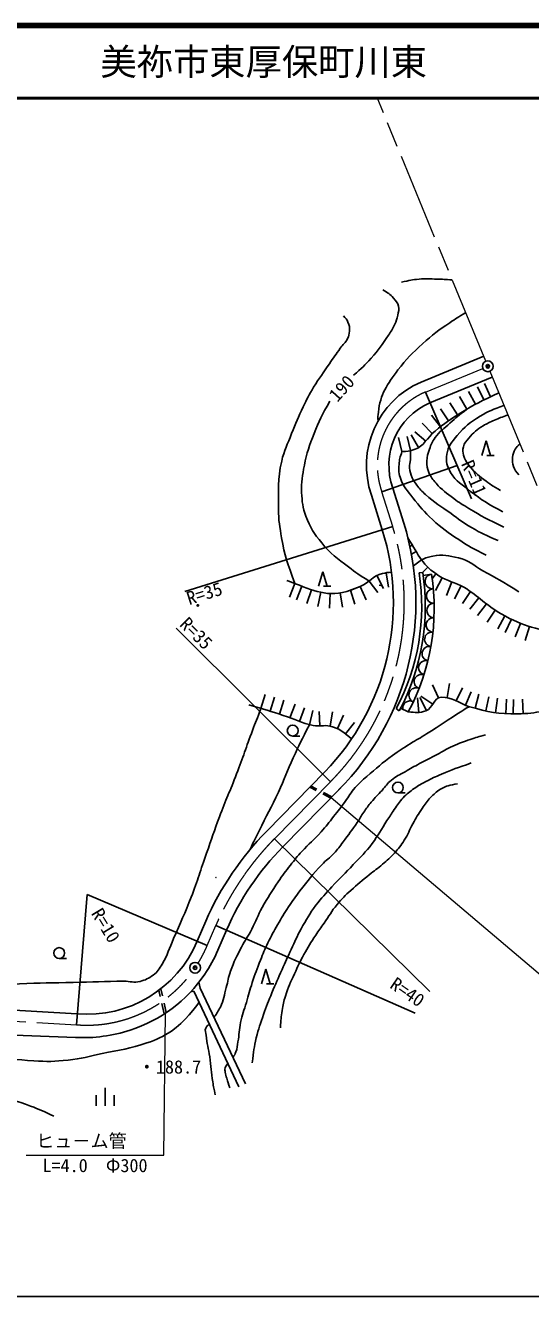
# Model space of a CAD drawing. Units: millimetres, scale not verified. Extents: x 40000 to 680000, y 20000 to 380000.
# Drawn here: x 394686 to 464303, y 205000 to 380000 of the extents above; entities that cross this region are included whole.
import ezdxf
from ezdxf.enums import TextEntityAlignment as Align

# ---------------------------------------------------------------- set-up
doc = ezdxf.new("R2010")
doc.units = ezdxf.units.MM
doc.header["$LTSCALE"] = 1000
doc.header["$PDMODE"] = 32
doc.header["$PDSIZE"] = 500
doc.linetypes.add('CHAIN', pattern=[18.5, 12, -1.5, 3.5, -1.5])
for name, color, linetype, lineweight in [('M-BGD', 7, 'Continuous', 25), ('M-BMK', 2, 'CHAIN', 13), ('M-BMK-SRVR', 3, 'Continuous', 25), ('M-STR-HTXT', 7, 'Continuous', 13), ('M-TTL', 2, 'Continuous', 140), ('M-TTL-BAND', 7, 'Continuous', 25), ('M-TTL-LINE', 7, 'Continuous', 50)]:
    doc.layers.add(name, color=color, linetype=linetype, lineweight=lineweight)
doc.layers.add('M-OTRS', color=6, linetype='Continuous')
doc.layers.add('M-TTL-TXT', color=7, linetype='Continuous')
doc.styles.add('ＭＳ ゴシック', font='')
doc.styles.get('ＭＳ ゴシック').set_extended_font_data('MS Gothic')

msp = doc.modelspace()

# ---------------------------------------------------------------- linework, layer by layer
at = {"layer": 'M-BGD'}
for p, q in [((449216, 330908), (457836, 334460)), ((450424, 328052), (459017, 331594)), ((449800, 329526), (456169, 314848)), ((456690, 327844), (455747, 329608)), ((457861, 328436), (456989, 330236)), ((458783, 328875), (457929, 330684)), ((454227, 326372), (453151, 328058)), ((455522, 327180), (454492, 328894)), ((451868, 324743), (450648, 326327)), ((453009, 325573), (451878, 327222)), ((449846, 322764), (448330, 324067)), ((450752, 323814), (449346, 325236)), ((446581, 321342), (446098, 323283)), ((447760, 321476), (447277, 323416)), ((448871, 321891), (447866, 323620)), ((457575, 320789), (458175, 322789)), ((458175, 322789), (458775, 320789)), ((458275, 320789), (459275, 320789)), ((443803, 315781), (454179, 319435)), ((443865, 310562), (442379, 315309)), ((446823, 311487), (445321, 316287)), ((445296, 311010), (416666, 302050)), ((447991, 308448), (447674, 308260)), ((448515, 307570), (447888, 307187)), ((449269, 306428), (448145, 305595)), ((435068, 302780), (435668, 304780)), ((435668, 304780), (436268, 302780)), ((445134, 304720), (443899, 304541)), ((444381, 304647), (444724, 302676)), ((449433, 304693), (448936, 304635)), ((450128, 305432), (449395, 304688)), ((451245, 304508), (450740, 303790)), ((431796, 303172), (431087, 301303)), ((432767, 302799), (432051, 300931)), ((435768, 302780), (436768, 302780)), ((440825, 302751), (438962, 302082)), ((440825, 302751), (441645, 300927)), ((442050, 303505), (443268, 301919)), ((443132, 304263), (444038, 302479)), ((443418, 302960), (443861, 302829)), ((450643, 304444), (449494, 304281)), ((452133, 303954), (451190, 302190)), ((453428, 303400), (452724, 301527)), ((454745, 302849), (453839, 301066)), ((434105, 302309), (433472, 300411)), ((435375, 301954), (434964, 299997)), ((436662, 301794), (436596, 299795)), ((438052, 301885), (438369, 299910)), ((439471, 302231), (440080, 300326)), ((456028, 302067), (454896, 300418)), ((457176, 301205), (455928, 299643)), ((458236, 300349), (456998, 298779)), ((459402, 299497), (458298, 297829)), ((460731, 298710), (459779, 296951)), ((461652, 298237), (460778, 296438)), ((462928, 297673), (462192, 295813)), ((436716, 275881), (415440, 297032)), ((464158, 297240), (463563, 295331)), ((451589, 287410), (450771, 289235)), ((452806, 287453), (453148, 289423)), ((454066, 287013), (454924, 288820)), ((427151, 285980), (427723, 287896)), ((428412, 285598), (429003, 287509)), ((429707, 285188), (430320, 287092)), ((448911, 285425), (448725, 287416)), ((449978, 285693), (449039, 287458)), ((450824, 286570), (449155, 287673)), ((455337, 286400), (456105, 288246)), ((456660, 285986), (457162, 287921)), ((458119, 285632), (458542, 287587)), ((459478, 285386), (459759, 287366)), ((460883, 285247), (460997, 287244)), ((461918, 285216), (461931, 287216)), ((463288, 285244), (463190, 287241)), ((431147, 284692), (431863, 286559)), ((432449, 284174), (433161, 286042)), ((433820, 283733), (434302, 285675)), ((435251, 283562), (435184, 285561)), ((436666, 283532), (437007, 285502)), ((446210, 285656), (445799, 285949)), ((447448, 285524), (446385, 285991)), ((437671, 283206), (438511, 285021)), ((438797, 282470), (440041, 284037)), ((431521, 282172), (432521, 282172)), ((427936, 269087), (435928, 277220)), ((430148, 266914), (438146, 275054)), ((433878, 275134), (434765, 274672)), ((433970, 275311), (434858, 274850)), ((435653, 274211), (436755, 273639)), ((435745, 274389), (436902, 273788)), ((446015, 274330), (447015, 274330)), ((429006, 268035), (450405, 247009)), ((420918, 262740), (420930, 262718)), ((420930, 262718), (420947, 262709)), ((420947, 262709), (420970, 262695)), ((420970, 262695), (420961, 262680)), ((401730, 242423), (403177, 260364)), ((419747, 253334), (403177, 260364)), ((418366, 253919), (419542, 256690)), ((420919, 256095), (448383, 244024)), ((421220, 252709), (422384, 255451)), ((399345, 251543), (400345, 251543)), ((427227, 248056), (427827, 250056)), ((427827, 250056), (428427, 248056)), ((413075, 247163), (413270, 246321)), ((413337, 247363), (413562, 246389)), ((417470, 246953), (417876, 247023)), ((417876, 247023), (424094, 233861)), ((418780, 247450), (418602, 248272)), ((418780, 247450), (424998, 234288)), ((427927, 248056), (428927, 248056)), ((377806, 245296), (401796, 243922)), ((413496, 245347), (413828, 243911)), ((413788, 245415), (414095, 244087)), ((388637, 241170), (401589, 240676)), ((405665, 231241), (405665, 233741)), ((404415, 231241), (404415, 232741)), ((406915, 231241), (406915, 232741))]:
    msp.add_line(p, q, dxfattribs=at)
for centre, radius in [((418444, 300149), 102), ((431521, 282922), 750), ((446015, 275080), 750), ((399345, 252293), 750)]:
    msp.add_circle(centre, radius, dxfattribs=at)
for centre, radius, start, end in [((454179, 319435), 12500, 113.39021, 199.27267), ((454179, 319435), 9400, 113.54231, 199.56308), ((411894, 300557), 33500, 315.84429, 17.37686), ((411894, 300557), 36600, 315.17728, 17.37686), ((419295, 300004), 30000, 332.06295, 8.87886), ((419295, 300004), 30500, 331.93735, 8.84214), ((421018, 299716), 30000, 331.76633, 9.06667), ((450767, 303452), 1000, 97.15645, 277.15645), ((450950, 301461), 1000, 93.33603, 273.33603), ((451000, 299463), 1000, 89.5156, 269.5156), ((450916, 297466), 1000, 85.69517, 265.69517), ((450700, 295479), 1000, 81.87475, 261.87475), ((450352, 293510), 1000, 78.05432, 258.05432), ((449873, 291570), 1000, 74.23389, 254.23389), ((449266, 289665), 1000, 70.41347, 250.41347), ((448533, 287805), 1000, 66.59304, 246.59304), ((447679, 285998), 1000, 62.77262, 188.08144), ((457538, 240001), 41500, 135.5034, 156.28715), ((457538, 240001), 38400, 135.50341, 156.27375), ((403177, 260364), 16500, 265.19977, 337.00846), ((403177, 260364), 19600, 325.86909, 337.00846), ((403177, 260364), 19600, 287.6705, 325.86909), ((402693, 261012), 20365, 266.89249, 288.41453)]:
    msp.add_arc(centre, radius, start, end, dxfattribs=at)
for points, knots in [([(446523, 344650), (447621, 344908), (447977, 344990), (448926, 345074), (449888, 345160), (450434, 345105), (451399, 345074), (452224, 345049), (452499, 345032), (453509, 344958)], [0, 0, 0, 0, 1, 1, 1, 2, 2, 2, 3, 3, 3, 3]), ([(439880, 331832), (441070, 332856), (441438, 333192), (442326, 334171), (443373, 335325), (443854, 336066), (444719, 337362), (445081, 337904), (445319, 338196), (445570, 338797), (445779, 339301), (445890, 339592), (445995, 340127), (446088, 340597), (446222, 340885), (446102, 341350), (445973, 341846), (445737, 342071), (445410, 342466), (444947, 343026), (444625, 343174), (443921, 343583)], [0, 0, 0, 0, 1, 1, 1, 2, 2, 2, 3, 3, 3, 4, 4, 4, 5, 5, 5, 6, 6, 6, 7, 7, 7, 7]), ([(438498, 340020), (438820, 339702), (438958, 339545), (439136, 339170), (439352, 338713), (439392, 338397), (439349, 337893), (439313, 337487), (439257, 337252), (439083, 336883), (438804, 336294), (438454, 336082), (438072, 335554), (437479, 334732), (437157, 334263), (436583, 333427), (435721, 332168), (435201, 331485), (434403, 330183), (433777, 329161), (433490, 328550), (432968, 327471), (432286, 326065), (431939, 325259), (431372, 323802), (430800, 322331), (430353, 321539), (430000, 320000), (429421, 317474), (429572, 315972), (429565, 313380), (429560, 311834), (429738, 310971), (429990, 309445), (430405, 306930), (430802, 306023), (431796, 303172)], [0, 0, 0, 0, 1, 1, 1, 2, 2, 2, 3, 3, 3, 4, 4, 4, 5, 5, 5, 6, 6, 6, 7, 7, 7, 8, 8, 8, 9, 9, 9, 10, 10, 10, 11, 11, 11, 12, 12, 12, 12]), ([(455363, 340459), (454304, 339832), (454009, 339635), (453166, 339068), (451632, 338035), (450767, 337439), (449421, 336170), (448014, 334845), (447180, 334119), (446029, 332566), (444537, 330555), (443570, 329244), (443329, 326751), (443284, 326284), (443236, 326072), (443277, 325550)], [0, 0, 0, 0, 1, 1, 1, 2, 2, 2, 3, 3, 3, 4, 4, 4, 5, 5, 5, 5]), ([(459917, 329410), (457421, 328230), (456644, 327901), (454698, 326671), (453259, 325761), (452455, 325236), (451135, 324161), (449972, 323213), (449686, 322070), (448254, 321621), (447622, 321423), (447288, 321338), (446581, 321342)], [0, 0, 0, 0, 1, 1, 1, 2, 2, 2, 3, 3, 3, 4, 4, 4, 4]), ([(442050, 303505), (440674, 304361), (440268, 304641), (439189, 305457), (437652, 306620), (436736, 307260), (435520, 308754), (434468, 310047), (433924, 310862), (433340, 312423), (432882, 313648), (432802, 314413), (432755, 315720), (432702, 317180), (432849, 318008), (433127, 319442), (433466, 321190), (433814, 322142), (434457, 323802), (435157, 325613), (435521, 326248), (436637, 328269)], [0, 0, 0, 0, 1, 1, 1, 2, 2, 2, 3, 3, 3, 4, 4, 4, 5, 5, 5, 6, 6, 6, 7, 7, 7, 7]), ([(460636, 327664), (459109, 327136), (458554, 326921), (457350, 326195), (455967, 325362), (455204, 324790), (454180, 323542), (453450, 322652), (452942, 322094), (452767, 320957), (452614, 319966), (452780, 319309), (453284, 318442), (454026, 317166), (454896, 316789), (456041, 315857), (457636, 314558), (458365, 314209), (460486, 313031)], [0, 0, 0, 0, 1, 1, 1, 2, 2, 2, 3, 3, 3, 4, 4, 4, 5, 5, 5, 6, 6, 6, 6]), ([(455522, 327180), (454381, 326278), (454057, 326025), (453172, 325223), (452355, 324482), (451792, 324148), (451150, 323250), (450749, 322689), (450587, 322321), (450371, 321667), (450162, 321033), (450019, 320667), (450000, 320000), (449983, 319386), (450029, 319015), (450273, 318451), (450552, 317810), (450810, 317490), (451272, 316965), (452101, 316023), (452722, 315646), (453708, 314870), (454476, 314267), (454974, 314021), (455803, 313506), (457611, 312383), (458291, 312089), (460602, 310924)], [0, 0, 0, 0, 1, 1, 1, 2, 2, 2, 3, 3, 3, 4, 4, 4, 5, 5, 5, 6, 6, 6, 7, 7, 7, 8, 8, 8, 9, 9, 9, 9]), ([(460141, 315995), (459056, 316612), (458700, 316821), (457867, 317477), (456970, 318183), (456457, 318601), (455765, 319510), (455415, 319970), (455237, 320264), (455076, 320819), (454948, 321259), (454932, 321546), (455041, 321991), (455174, 322531), (455433, 322779), (455799, 323197), (456466, 323958), (456905, 324351), (457764, 324886), (458336, 325242), (458699, 325368), (459314, 325644), (460025, 325962), (460276, 326051), (461166, 326380)], [0, 0, 0, 0, 1, 1, 1, 2, 2, 2, 3, 3, 3, 4, 4, 4, 5, 5, 5, 6, 6, 6, 7, 7, 7, 8, 8, 8, 8]), ([(462817, 322373), (462501, 322100), (462371, 321970), (462175, 321646), (461934, 321249), (461871, 320972), (461830, 320509), (461788, 320025), (461783, 319731), (461933, 319269), (462099, 318761), (462301, 318557), (462692, 318132)], [0, 0, 0, 0, 1, 1, 1, 2, 2, 2, 3, 3, 3, 4, 4, 4, 4]), ([(446581, 321342), (446319, 320575), (446224, 320266), (446175, 319551), (446121, 318758), (446121, 318269), (446412, 317529), (446845, 316426), (447331, 315914), (448065, 314983), (449050, 313735), (449619, 313034), (450795, 311964), (452105, 310774), (452915, 310183), (454392, 309208), (455810, 308272), (456362, 307984), (458172, 307056)], [0, 0, 0, 0, 1, 1, 1, 2, 2, 2, 3, 3, 3, 4, 4, 4, 5, 5, 5, 6, 6, 6, 6]), ([(459852, 309077), (458102, 309828), (457550, 310049), (456177, 310862), (455002, 311558), (454397, 312033), (453289, 312831), (451921, 313815), (451083, 314282), (449824, 315403), (449304, 315867), (449047, 316168), (448617, 316716), (448332, 317078), (448158, 317285), (447987, 317713), (447777, 318235), (447649, 318543), (447619, 319104), (447595, 319548), (447721, 319790), (447750, 320233), (447782, 320717), (447776, 320890), (447760, 321476)], [0, 0, 0, 0, 1, 1, 1, 2, 2, 2, 3, 3, 3, 4, 4, 4, 5, 5, 5, 6, 6, 6, 7, 7, 7, 8, 8, 8, 8]), ([(447398, 309445), (448892, 306976), (449446, 305643), (451666, 304227), (452915, 303430), (453835, 303393), (455115, 302646), (457240, 301405), (458099, 300195), (460240, 298983), (463493, 297140), (465174, 296937), (469336, 296005)], [0, 0, 0, 0, 1, 1, 1, 2, 2, 2, 3, 3, 3, 4, 4, 4, 4]), ([(449269, 306428), (449924, 306733), (450211, 306804), (450843, 306943), (452186, 307238), (453012, 306999), (454356, 306709), (455812, 306395), (456422, 305644), (457729, 304929), (459700, 303850), (460326, 303455), (462694, 302025)], [0, 0, 0, 0, 1, 1, 1, 2, 2, 2, 3, 3, 3, 4, 4, 4, 4]), ([(430732, 303564), (434049, 302394), (435808, 301232), (438962, 302082), (439708, 302283), (440110, 302457), (440825, 302751), (442109, 303281), (442544, 304234), (443899, 304541), (444374, 304649), (444590, 304707), (445134, 304720)], [0, 0, 0, 0, 1, 1, 1, 2, 2, 2, 3, 3, 3, 4, 4, 4, 4]), ([(469496, 286642), (466491, 285683), (465277, 285262), (462481, 285219), (459897, 285178), (458430, 285507), (455934, 286178), (455894, 286189), (455872, 286199), (455832, 286212), (454329, 286716), (453568, 287575), (451984, 287503), (450887, 287453), (450905, 286020), (449872, 285649), (448980, 285329), (448421, 285378), (447448, 285524)], [0, 0, 0, 0, 1, 1, 1, 2, 2, 2, 3, 3, 3, 4, 4, 4, 5, 5, 5, 6, 6, 6, 6]), ([(427151, 285980), (426575, 284505), (426432, 284125), (425980, 282933), (425098, 280607), (424683, 279275), (423790, 276954), (422897, 274634), (422306, 273370), (421426, 271046), (420693, 269106), (420343, 267996), (419654, 266040), (418822, 263680), (418434, 262328), (417534, 259993), (416663, 257734), (416065, 256513), (415101, 254292), (414502, 252916), (414302, 252073), (413537, 250782), (413143, 250118), (412906, 249712), (412285, 249253), (411656, 248787), (411232, 248595), (410478, 248384), (409641, 248150), (409122, 248423), (408253, 248418), (405524, 248403), (403996, 248311), (401267, 248245), (398375, 248174), (396754, 248199), (393864, 248071), (391023, 247945), (389436, 247795), (386600, 247584), (383638, 247364), (381988, 247106), (379022, 246959), (376500, 246833), (375079, 246817), (372558, 246959), (371645, 247010), (371335, 247020), (370224, 247125)], [0, 0, 0, 0, 1, 1, 1, 2, 2, 2, 3, 3, 3, 4, 4, 4, 5, 5, 5, 6, 6, 6, 7, 7, 7, 8, 8, 8, 9, 9, 9, 10, 10, 10, 11, 11, 11, 12, 12, 12, 13, 13, 13, 14, 14, 14, 15, 15, 15, 16, 16, 16, 16]), ([(420666, 243457), (421116, 244052), (421252, 244284), (421550, 244859), (422054, 245834), (422064, 246493), (422366, 247548), (422616, 248423), (422626, 248952), (422942, 249805), (423438, 251143), (423816, 251855), (424479, 253119), (424990, 254093), (425359, 254594), (425872, 255568), (426473, 256712), (426685, 257416), (427312, 258545), (428105, 259975), (428607, 260745), (429521, 262099), (430145, 263023), (430513, 263528), (431202, 264404), (431795, 265157), (432137, 265572), (432787, 266277), (433785, 267360), (434440, 267875), (435428, 268966), (436144, 269757), (436496, 270242), (437157, 271079), (437787, 271877), (438134, 272329), (438742, 273144), (439295, 273887), (439518, 274373), (440134, 275065), (440707, 275709), (441070, 276034), (441719, 276602), (443064, 277779), (443827, 278433), (445273, 279483), (446203, 280159), (446748, 280504), (447722, 281116), (448591, 281662), (449104, 281924), (449979, 282461), (451909, 283644), (452915, 284426), (454844, 285611), (455229, 285847), (455352, 285926), (455832, 286212)], [0, 0, 0, 0, 1, 1, 1, 2, 2, 2, 3, 3, 3, 4, 4, 4, 5, 5, 5, 6, 6, 6, 7, 7, 7, 8, 8, 8, 9, 9, 9, 10, 10, 10, 11, 11, 11, 12, 12, 12, 13, 13, 13, 14, 14, 14, 15, 15, 15, 16, 16, 16, 17, 17, 17, 18, 18, 18, 19, 19, 19, 19]), ([(439636, 281778), (438507, 282704), (437983, 283250), (436666, 283532), (435784, 283720), (435244, 283442), (434359, 283614), (432687, 283940), (431850, 284492), (430229, 285019), (428377, 285621), (427770, 285797), (425461, 286480)], [0, 0, 0, 0, 1, 1, 1, 2, 2, 2, 3, 3, 3, 4, 4, 4, 4]), ([(433820, 283733), (432720, 281567), (432425, 280983), (431599, 279187), (430758, 277357), (430419, 276272), (429559, 274450), (428563, 272341), (427909, 271206), (426881, 269113), (426385, 268103), (426227, 267783), (425619, 266522)], [0, 0, 0, 0, 1, 1, 1, 2, 2, 2, 3, 3, 3, 4, 4, 4, 4]), ([(423287, 237910), (423502, 238231), (423566, 238360), (423697, 238671), (423914, 239187), (423888, 239523), (423978, 240075), (424146, 241105), (424135, 241699), (424339, 242722), (424560, 243826), (424826, 244409), (425141, 245490), (425453, 246556), (425594, 247163), (425943, 248217), (426347, 249436), (426589, 250114), (427066, 251305), (427447, 252256), (427662, 252790), (428109, 253712), (428589, 254702), (428883, 255245), (429433, 256199), (429995, 257174), (430329, 257711), (430957, 258645), (431546, 259522), (431871, 260019), (432521, 260851), (433652, 262297), (434258, 263137), (435529, 264461), (436151, 265108), (436606, 265364), (437214, 266025), (437742, 266599), (437981, 266971), (438457, 267589), (439250, 268620), (439686, 269205), (440422, 270276), (440789, 270810), (440937, 271147), (441305, 271680), (441693, 272242), (441911, 272559), (442348, 273084), (442894, 273740), (443254, 274060), (443832, 274688), (444335, 275235), (444541, 275621), (445115, 276092), (445784, 276641), (446255, 276815), (447000, 277255), (447773, 277712), (448215, 277953), (449006, 278378), (449937, 278879), (450476, 279129), (451412, 279622), (452262, 280069), (452703, 280389), (453578, 280785), (454495, 281199), (455030, 281386), (455984, 281707), (456806, 281984), (457090, 282067), (458110, 282349)], [0, 0, 0, 0, 1, 1, 1, 2, 2, 2, 3, 3, 3, 4, 4, 4, 5, 5, 5, 6, 6, 6, 7, 7, 7, 8, 8, 8, 9, 9, 9, 10, 10, 10, 11, 11, 11, 12, 12, 12, 13, 13, 13, 14, 14, 14, 15, 15, 15, 16, 16, 16, 17, 17, 17, 18, 18, 18, 19, 19, 19, 20, 20, 20, 21, 21, 21, 22, 22, 22, 23, 23, 23, 24, 24, 24, 24]), ([(425953, 237191), (426139, 238803), (426194, 239301), (426506, 240621), (426809, 241898), (427069, 242591), (427502, 243830), (427916, 245012), (428188, 245659), (428664, 246817), (429183, 248080), (429491, 248780), (430047, 250026), (430531, 251112), (430813, 251716), (431319, 252792), (431839, 253899), (432082, 254544), (432675, 255614), (433404, 256930), (433813, 257678), (434722, 258877), (435517, 259927), (436043, 260452), (436934, 261422), (438051, 262638), (438742, 263257), (439866, 264465), (440904, 265579), (441561, 266145), (442467, 267369), (443340, 268550), (443712, 269293), (444513, 270523), (444901, 271118), (445095, 271467), (445509, 272044), (445977, 272695), (446199, 273098), (446754, 273676), (447291, 274235), (447643, 274501), (448275, 274948), (448873, 275371), (449237, 275567), (449880, 275917), (450687, 276355), (451169, 276542), (452010, 276912), (453583, 277605), (454152, 277773), (456131, 278461)], [0, 0, 0, 0, 1, 1, 1, 2, 2, 2, 3, 3, 3, 4, 4, 4, 5, 5, 5, 6, 6, 6, 7, 7, 7, 8, 8, 8, 9, 9, 9, 10, 10, 10, 11, 11, 11, 12, 12, 12, 13, 13, 13, 14, 14, 14, 15, 15, 15, 16, 16, 16, 17, 17, 17, 17]), ([(454222, 275612), (453163, 275398), (452692, 275348), (451871, 274838), (451285, 274473), (450996, 274200), (450516, 273704), (450002, 273173), (449770, 272821), (449354, 272210), (448809, 271409), (448555, 270926), (448082, 270080), (447594, 269207), (447431, 268655), (446892, 267812), (446423, 267078), (446124, 266685), (445537, 266042), (444950, 265398), (444564, 265090), (443905, 264520), (443218, 263926), (442783, 263656), (442079, 263082), (441070, 262258), (440493, 261807), (439535, 260924), (438748, 260200), (438319, 259776), (437626, 258960), (436842, 258038), (436549, 257409), (435856, 256416), (435403, 255767), (435130, 255417), (434694, 254756), (434018, 253732), (433661, 253143), (433062, 252073), (432503, 251074), (432237, 250487), (431762, 249445), (431225, 248268), (430911, 247607), (430517, 246375), (430274, 245616), (430209, 245169), (430075, 244383), (429917, 243462), (429902, 243127), (429826, 242004)], [0, 0, 0, 0, 1, 1, 1, 2, 2, 2, 3, 3, 3, 4, 4, 4, 5, 5, 5, 6, 6, 6, 7, 7, 7, 8, 8, 8, 9, 9, 9, 10, 10, 10, 11, 11, 11, 12, 12, 12, 13, 13, 13, 14, 14, 14, 15, 15, 15, 16, 16, 16, 17, 17, 17, 17]), ([(339927, 261499), (342226, 260515), (342827, 260262), (344665, 259423), (346219, 258712), (347141, 258410), (348622, 257558), (350185, 256658), (351019, 256073), (352442, 254965), (353890, 253837), (354557, 253034), (355899, 251781), (357755, 250050), (358809, 249094), (360629, 247324), (361800, 246186), (362369, 245457), (363586, 244368), (364677, 243390), (365254, 242779), (366496, 242003), (368002, 241061), (369000, 240801), (370681, 240229), (371945, 239798), (372679, 239602), (374001, 239410), (375426, 239203), (376245, 239291), (377685, 239274), (379302, 239253), (380211, 239419), (381824, 239319), (383434, 239219), (384321, 239005), (385918, 238773), (387412, 238556), (388243, 238390), (389738, 238182), (392113, 237852), (393440, 237596), (395833, 237454), (397678, 237345), (398726, 237350), (400563, 237545), (402417, 237743), (403424, 238069), (405248, 238455), (407676, 238969), (409077, 239132), (411434, 239910), (412822, 240369), (413572, 240753), (414799, 241548), (416595, 242711), (418311, 245077), (418607, 245486)], [0, 0, 0, 0, 1, 1, 1, 2, 2, 2, 3, 3, 3, 4, 4, 4, 5, 5, 5, 6, 6, 6, 7, 7, 7, 8, 8, 8, 9, 9, 9, 10, 10, 10, 11, 11, 11, 12, 12, 12, 13, 13, 13, 14, 14, 14, 15, 15, 15, 16, 16, 16, 17, 17, 17, 18, 18, 18, 19, 19, 19, 19]), ([(420021, 242482), (419792, 242319), (419666, 242204), (419547, 241953), (419383, 241608), (419535, 241355), (419577, 240975), (419705, 239808), (419910, 239174), (420080, 238012), (420278, 236663), (420257, 235888), (420495, 234545), (420619, 233848), (420660, 233609), (420851, 232768)], [0, 0, 0, 0, 1, 1, 1, 2, 2, 2, 3, 3, 3, 4, 4, 4, 5, 5, 5, 5]), ([(422866, 233716), (422639, 234345), (422567, 234520), (422421, 235049), (422332, 235371), (422258, 235548), (422214, 235879), (422183, 236108), (422159, 236247), (422214, 236471), (422278, 236736), (422388, 236846), (422581, 237065)], [0, 0, 0, 0, 1, 1, 1, 2, 2, 2, 3, 3, 3, 4, 4, 4, 4]), ([(398607, 229836), (397124, 230551), (396663, 230742), (395379, 231229), (393433, 231966), (392272, 232176), (390253, 232684), (388490, 233128), (387449, 233151), (385696, 233634), (383744, 234171), (382728, 234741), (380760, 235216), (379704, 235470), (379331, 235559), (378039, 235785)], [0, 0, 0, 0, 1, 1, 1, 2, 2, 2, 3, 3, 3, 4, 4, 4, 5, 5, 5, 5])]:
    msp.add_open_spline(points, degree=3, knots=knots, dxfattribs=at)
at = {"layer": 'M-BMK'}
for p, q in [((458121, 333766), (443166, 370055)), ((449800, 329526), (457714, 332787)), ((458693, 332379), (473648, 296090)), ((445296, 311010), (443803, 315781)), ((429006, 268035), (436716, 275881)), ((419747, 253334), (420919, 256095)), ((377769, 243796), (401730, 242423))]:
    msp.add_line(p, q, dxfattribs=at)
for centre, radius, start, end in [((454179, 319435), 11000, 113.45576, 199.39793), ((411894, 300557), 35000, 315.16991, 17.37686), ((457538, 240001), 40000, 135.50341, 156.27375), ((403177, 260364), 18000, 328.25658, 337.00846), ((403177, 260364), 18000, 265.3892, 323.48159)]:
    msp.add_arc(centre, radius, start, end, dxfattribs=at)
at = {"layer": 'M-BMK-SRVR'}
for centre in [(458407, 333073), (418077, 250265)]:
    msp.add_circle(centre, 750, dxfattribs=at)
for p in [(458407, 333073), (458407, 333073), (418077, 250265)]:
    msp.add_point(p, dxfattribs=at)
at = {"layer": 'M-OTRS'}
msp.add_point((458407, 333073), dxfattribs=at)
at = {"layer": 'M-STR-HTXT'}
for p, q in [((436829, 273714), (467139, 248051)), ((413777, 224465), (413978, 244009)), ((394777, 224465), (413777, 224465))]:
    msp.add_line(p, q, dxfattribs=at)
at = {"layer": 'M-TTL'}
msp.add_line((680000, 380000), (40000, 380000), dxfattribs=at)
at = {"layer": 'M-TTL-BAND'}
msp.add_line((40000, 205000), (579000, 205000), dxfattribs=at)
at = {"layer": 'M-TTL-LINE'}
msp.add_line((40000, 370000), (680000, 370000), dxfattribs=at)

# ---------------------------------------------------------------- texts
at = {"layer": 'M-BGD', "style": 'ＭＳ ゴシック'}
msp.add_text('190', height=1833, rotation=47.684, dxfattribs=at).set_placement((438258, 330050), align=Align.MIDDLE_CENTER)
for s, rotation, p in [('R=11', 293.456, (454179, 319435)), ('R=35', 17.377, (417412, 299664)), ('R=35', 315.17, (415440, 297032))]:
    msp.add_text(s, height=1833, rotation=rotation, dxfattribs=at).set_placement(p, align=Align.BOTTOM_LEFT)
msp.add_text('  R=10', height=1833, rotation=301.199, dxfattribs=at).set_placement((403177, 260364), align=Align.MIDDLE_LEFT)
msp.add_text('R=40', height=1833, rotation=325.494, dxfattribs=at).set_placement((449394, 245517), align=Align.MIDDLE_RIGHT)
msp.add_text('・188.7', height=1833, dxfattribs=at).set_placement((414538, 236618), align=Align.MIDDLE_CENTER)
at = {"layer": 'M-STR-HTXT', "style": 'ＭＳ ゴシック'}
msp.add_text('ヒュ－ム管', height=1833, dxfattribs=at).set_placement((396152, 224965), align=Align.BOTTOM_LEFT)
msp.add_text('L=4.0\u3000Φ300', height=1833, dxfattribs=at).set_placement((404277, 223965), align=Align.TOP_CENTER)
at = {"layer": 'M-TTL-TXT', "style": 'ＭＳ ゴシック'}
msp.add_text('美祢市東厚保町川東', height=3666, dxfattribs=at).set_placement((405024, 375000), align=Align.MIDDLE_LEFT)

doc.saveas('drawing.dxf')
